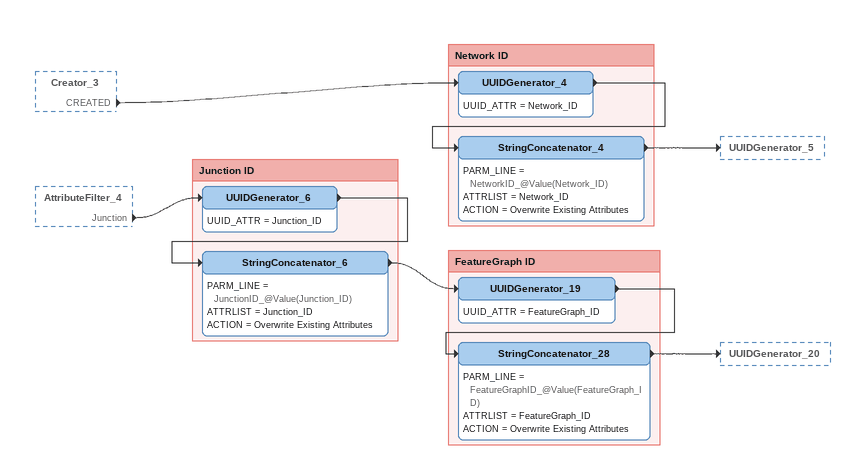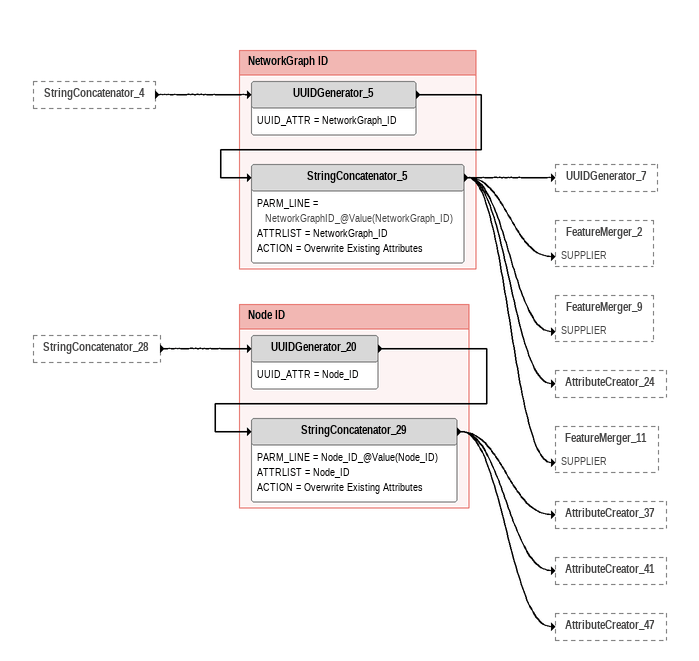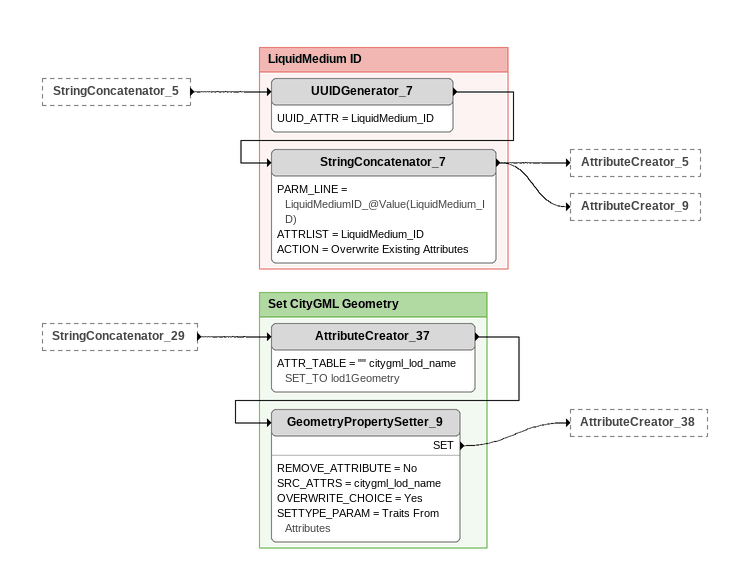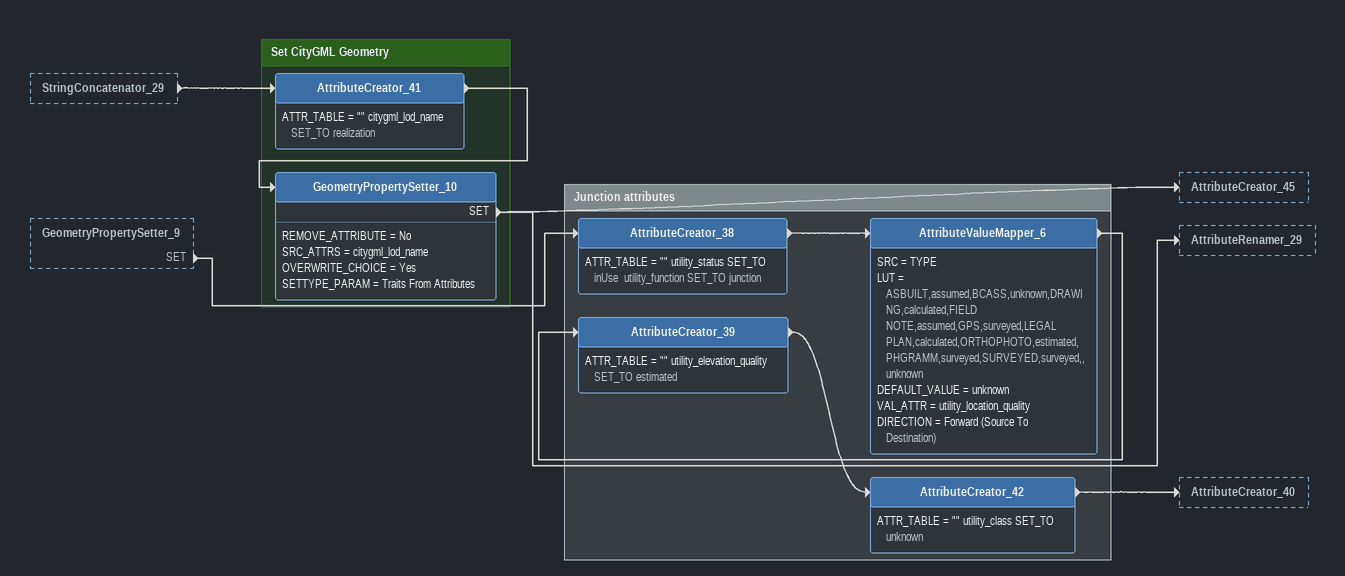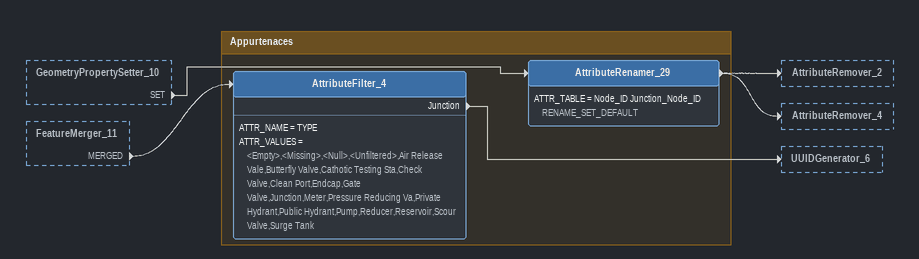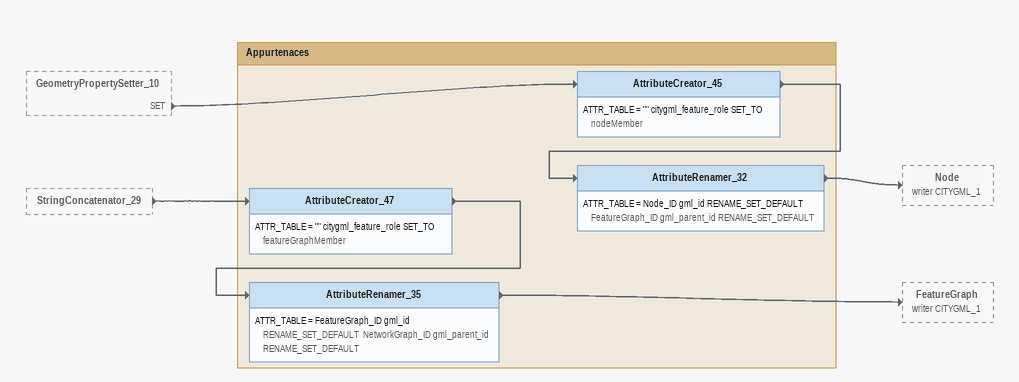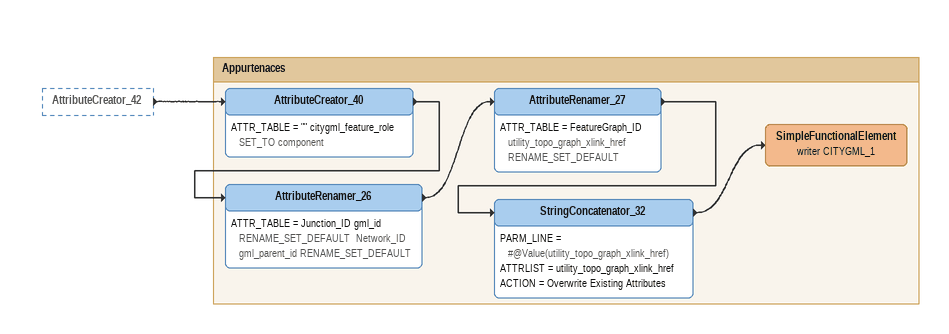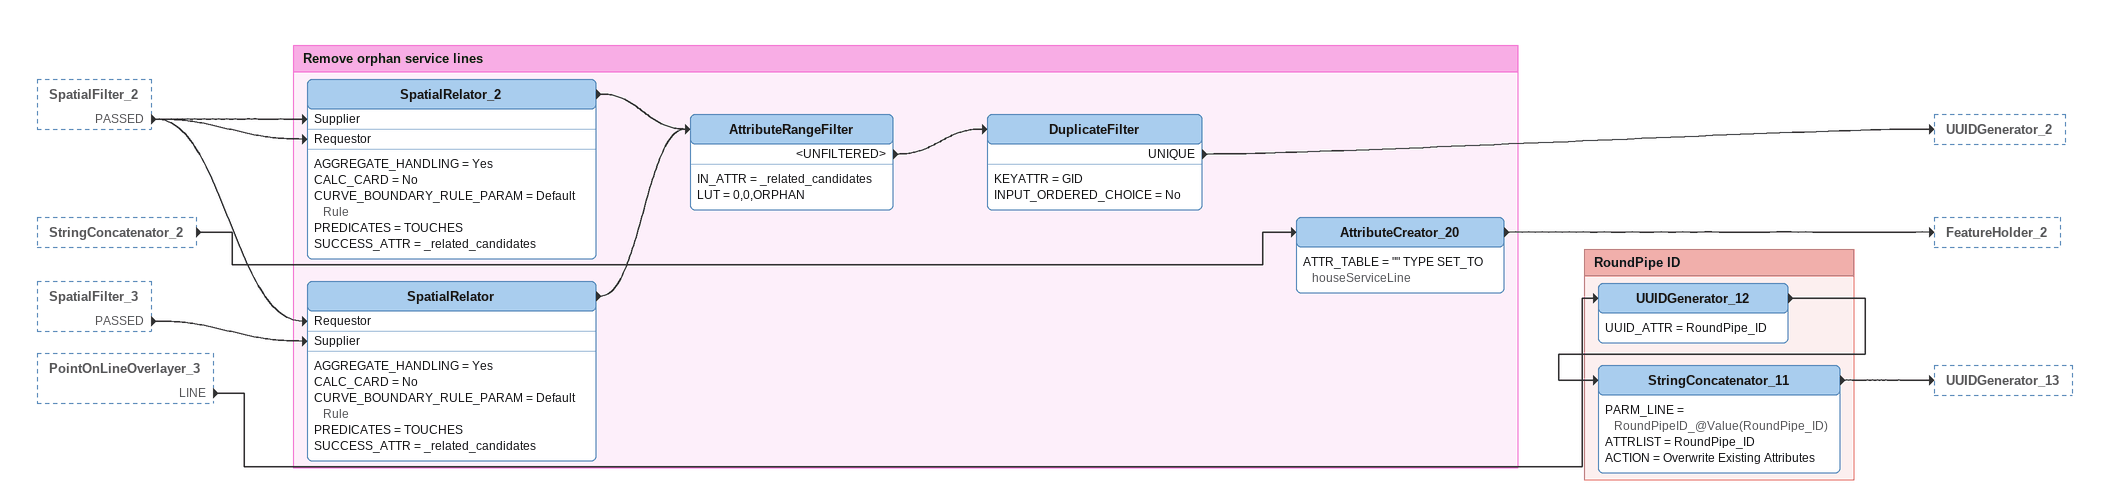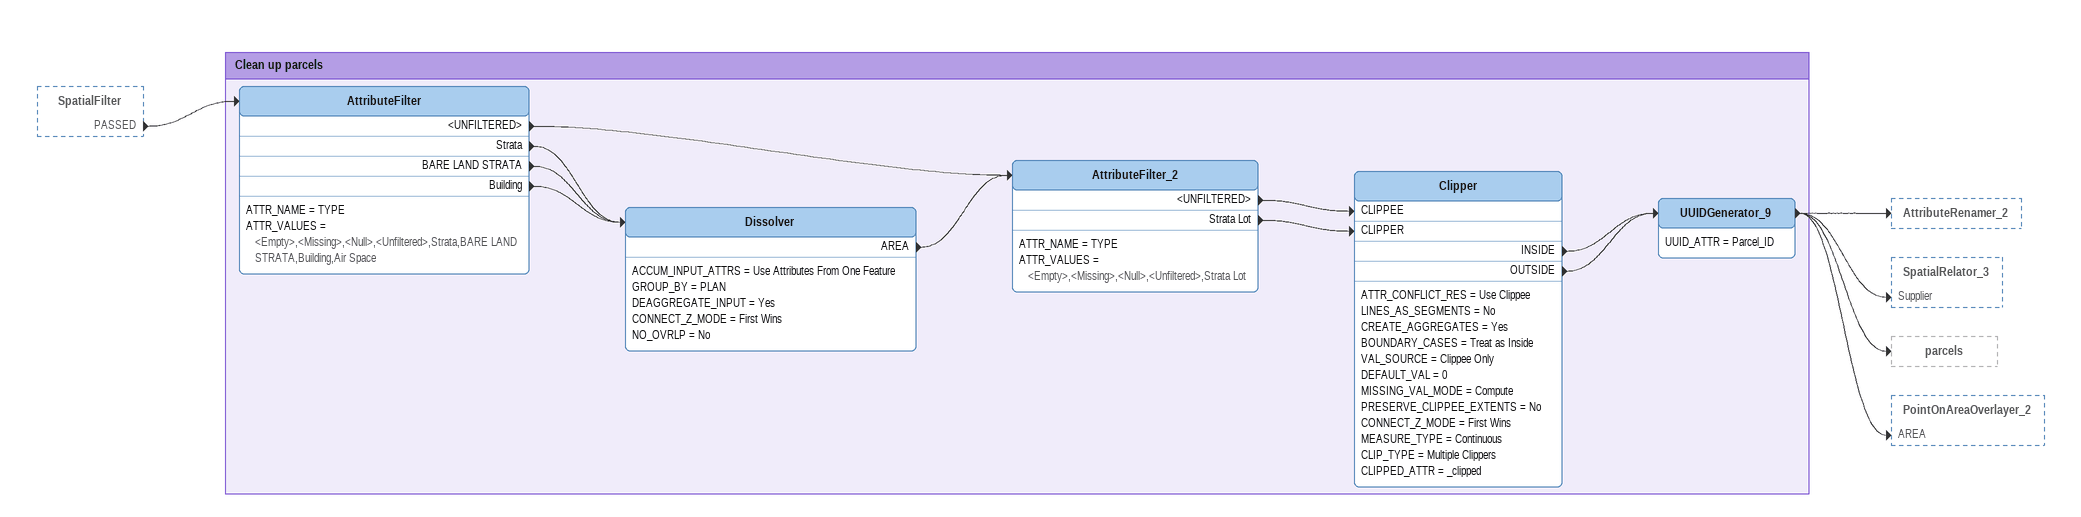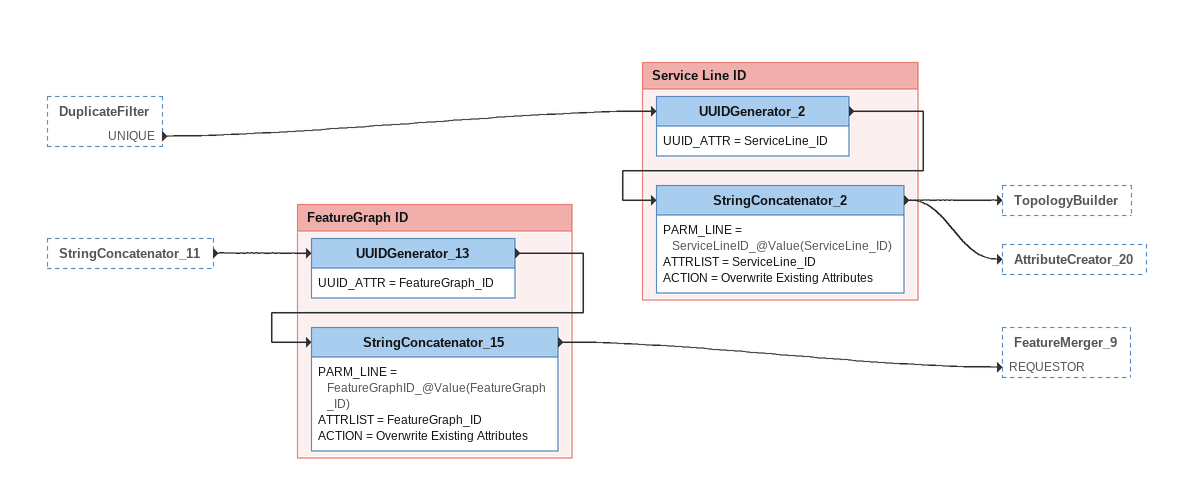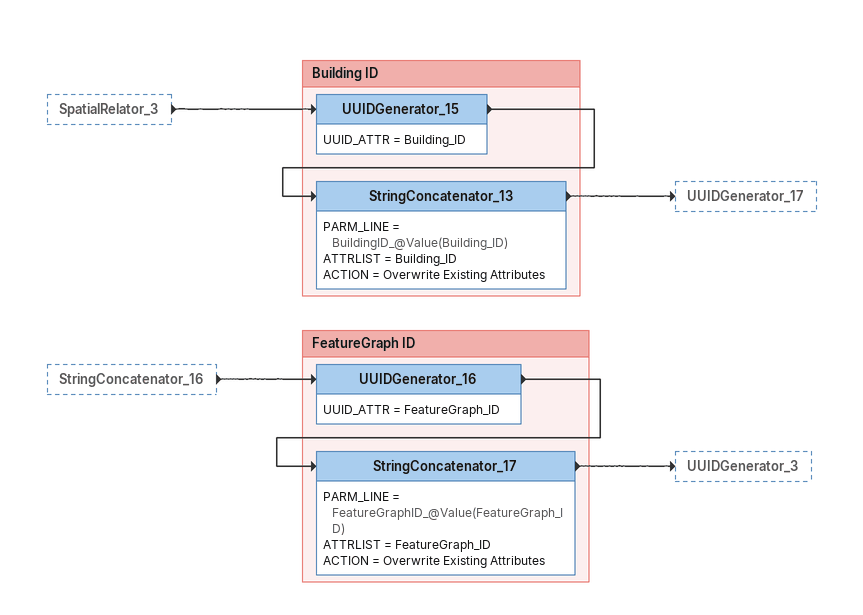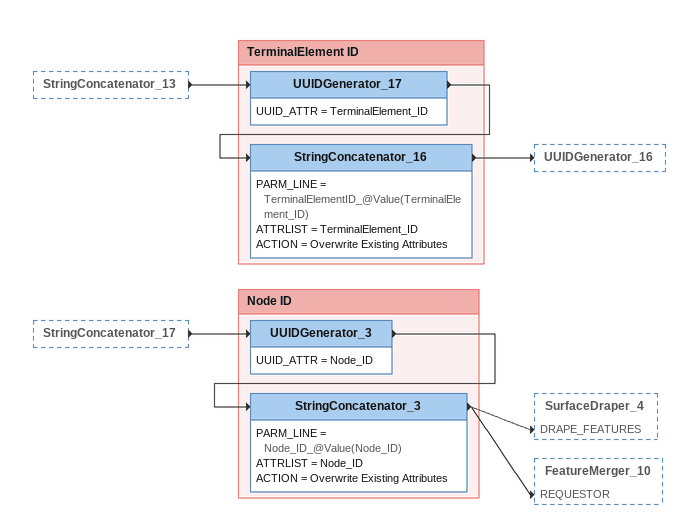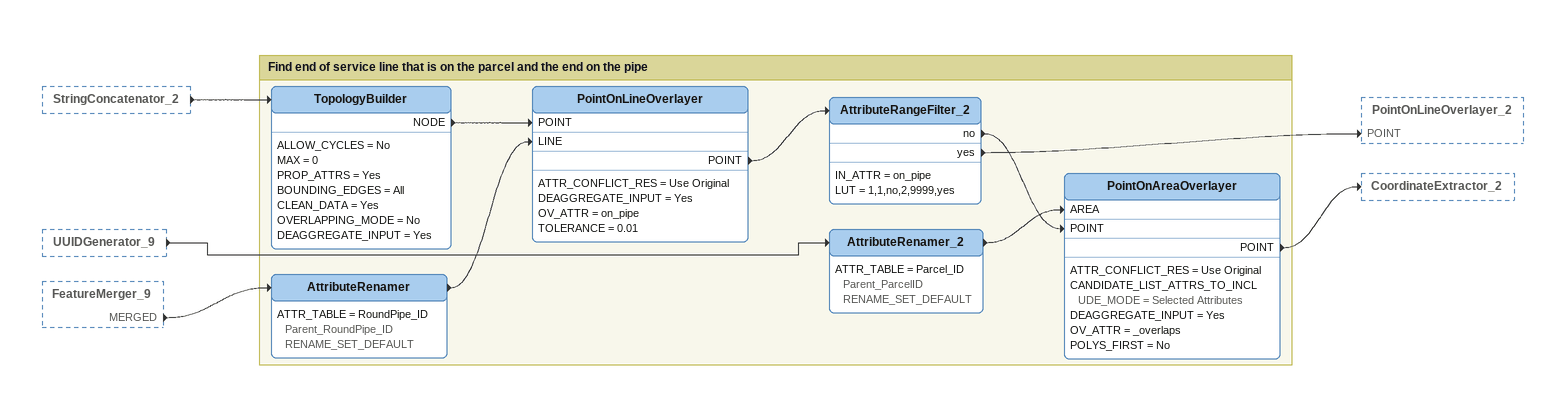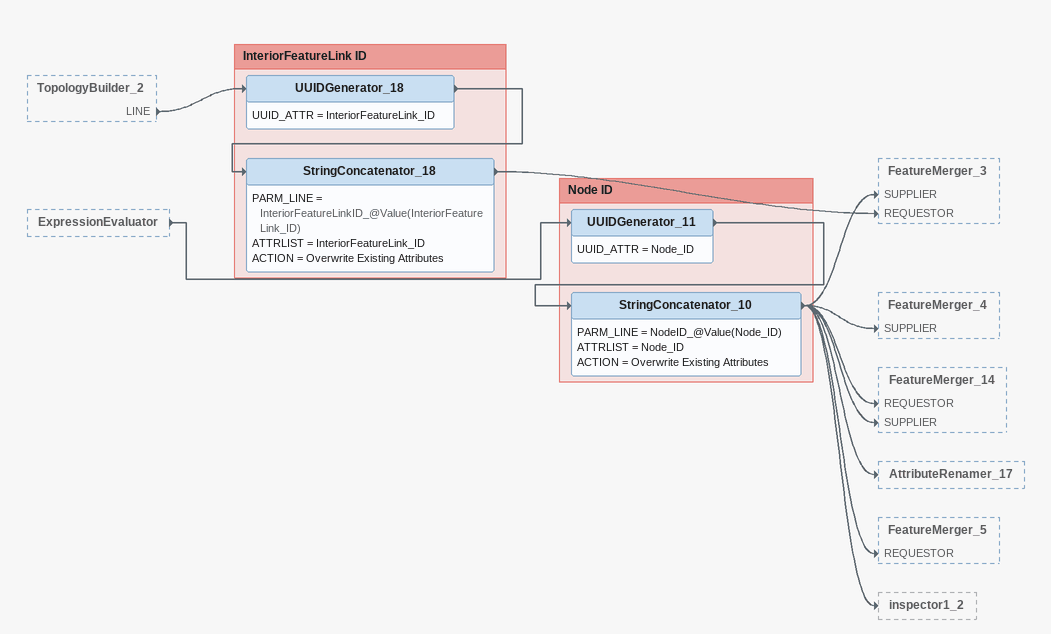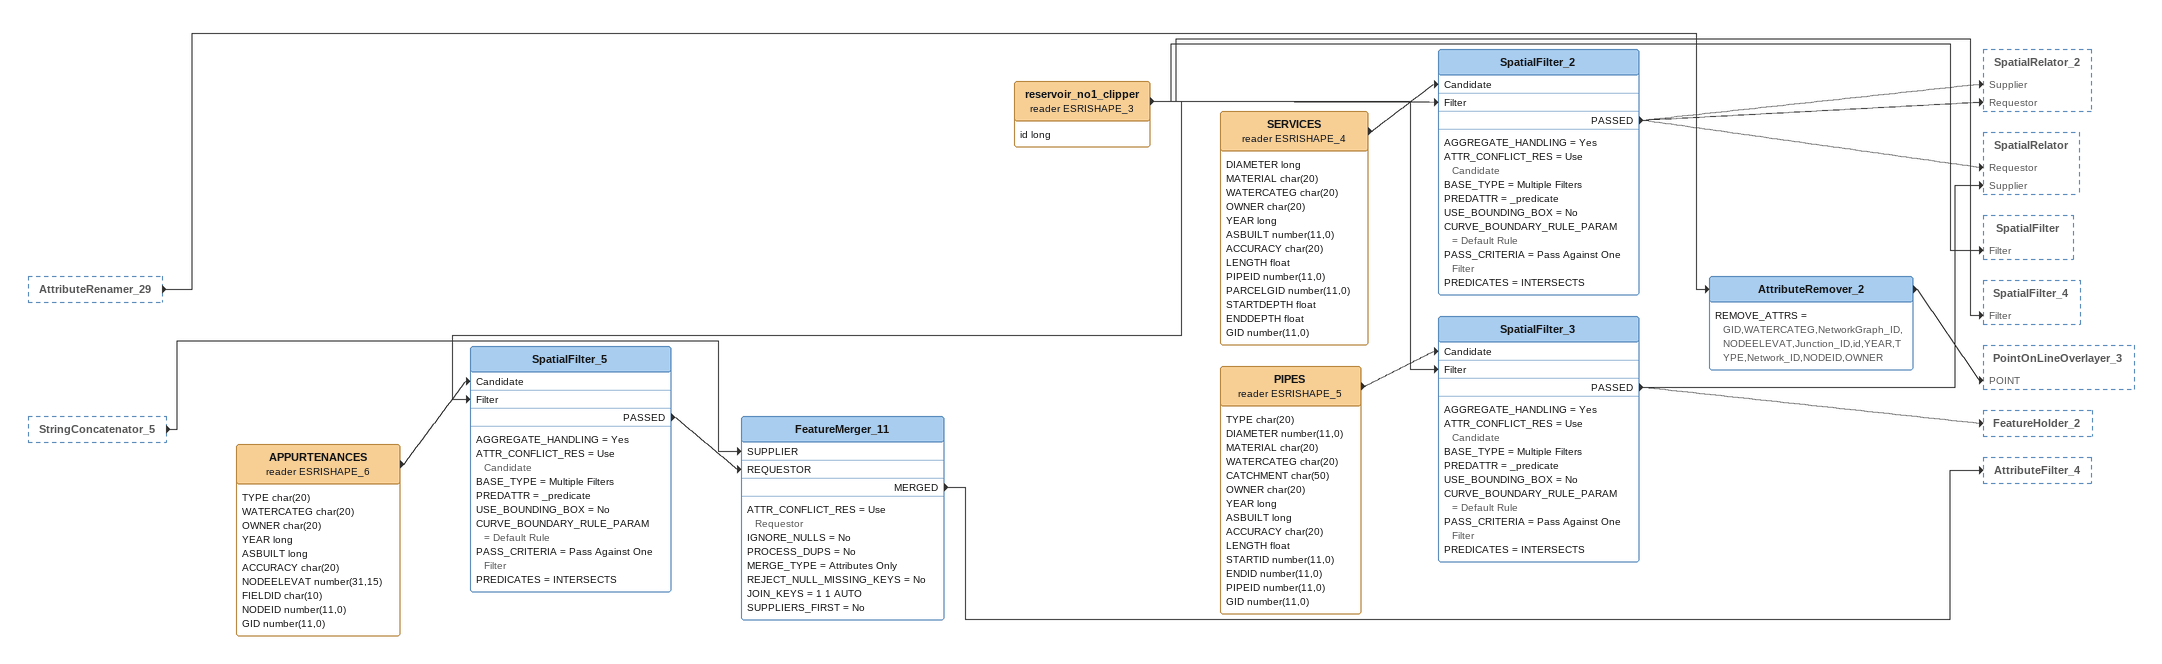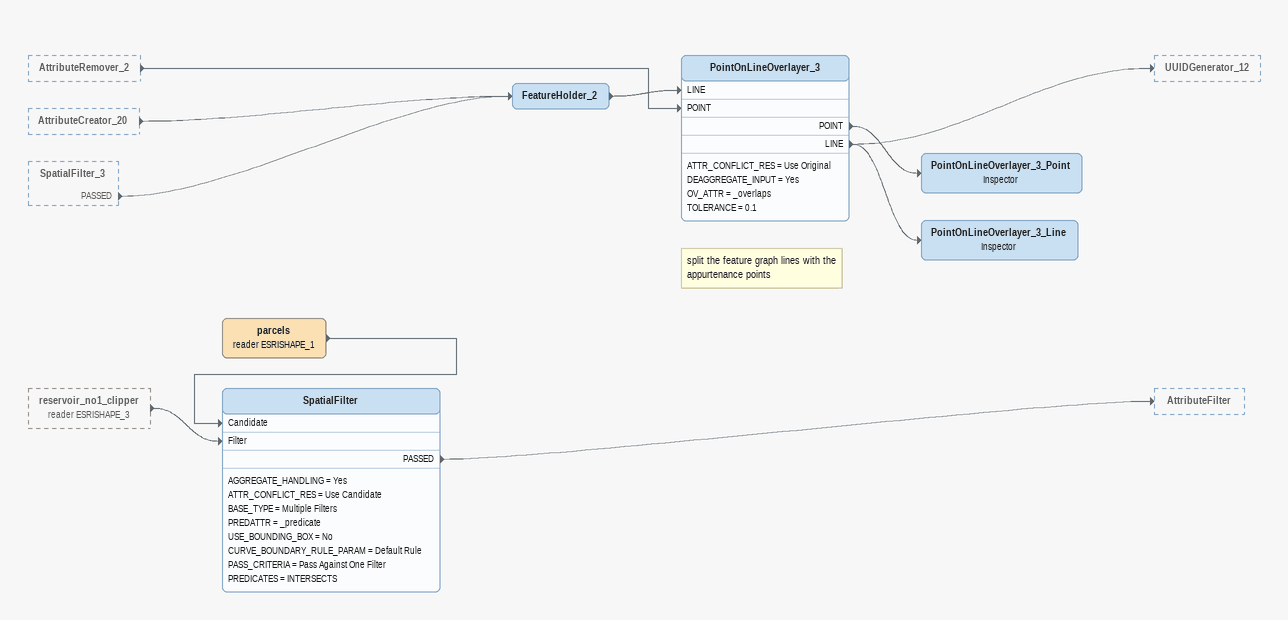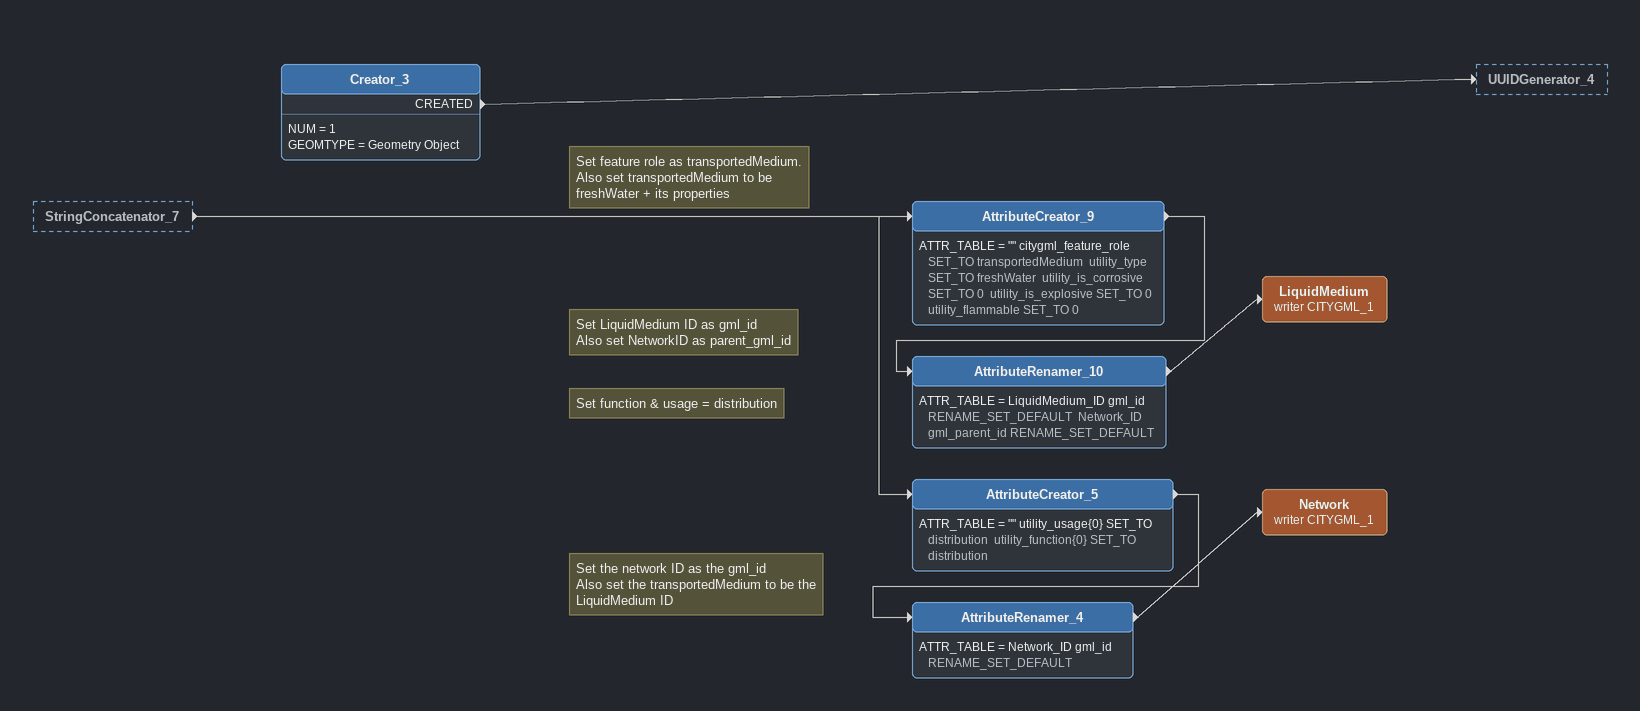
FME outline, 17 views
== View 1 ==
Creator_3 [outside]
    CREATED -> UUIDGenerator_4
AttributeFilter_4 [outside]
    Junction -> UUIDGenerator_6

Bookmark: Network ID
UUIDGenerator_4
    UUID_ATTR = Network_ID
    -> StringConcatenator_4
StringConcatenator_4
    PARM_LINE = NetworkID_@Value(Network_ID)
    ATTRLIST = Network_ID
    ACTION = Overwrite Existing Attributes
    -> UUIDGenerator_5

Bookmark: Junction ID
UUIDGenerator_6
    UUID_ATTR = Junction_ID
    -> StringConcatenator_6
StringConcatenator_6
    PARM_LINE = JunctionID_@Value(Junction_ID)
    ATTRLIST = Junction_ID
    ACTION = Overwrite Existing Attributes
    -> UUIDGenerator_19

Bookmark: FeatureGraph ID
UUIDGenerator_19
    UUID_ATTR = FeatureGraph_ID
    -> StringConcatenator_28
StringConcatenator_28
    PARM_LINE = FeatureGraphID_@Value(FeatureGraph_ID)
    ATTRLIST = FeatureGraph_ID
    ACTION = Overwrite Existing Attributes
    -> UUIDGenerator_20

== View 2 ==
StringConcatenator_4 [outside]
    -> UUIDGenerator_5
StringConcatenator_28 [outside]
    -> UUIDGenerator_20

Bookmark: NetworkGraph ID
UUIDGenerator_5
    UUID_ATTR = NetworkGraph_ID
    -> StringConcatenator_5
StringConcatenator_5
    PARM_LINE = NetworkGraphID_@Value(NetworkGraph_ID)
    ATTRLIST = NetworkGraph_ID
    ACTION = Overwrite Existing Attributes
    -> UUIDGenerator_7
    -> FeatureMerger_2 [SUPPLIER]
    -> FeatureMerger_9 [SUPPLIER]
    -> AttributeCreator_24
    -> FeatureMerger_11 [SUPPLIER]

Bookmark: Node ID
UUIDGenerator_20
    UUID_ATTR = Node_ID
    -> StringConcatenator_29
StringConcatenator_29
    PARM_LINE = Node_ID_@Value(Node_ID)
    ATTRLIST = Node_ID
    ACTION = Overwrite Existing Attributes
    -> AttributeCreator_37
    -> AttributeCreator_41
    -> AttributeCreator_47

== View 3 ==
StringConcatenator_5 [outside]
    -> UUIDGenerator_7
StringConcatenator_29 [outside]
    -> AttributeCreator_37

Bookmark: LiquidMedium ID
UUIDGenerator_7
    UUID_ATTR = LiquidMedium_ID
    -> StringConcatenator_7
StringConcatenator_7
    PARM_LINE = LiquidMediumID_@Value(LiquidMedium_ID)
    ATTRLIST = LiquidMedium_ID
    ACTION = Overwrite Existing Attributes
    -> AttributeCreator_5
    -> AttributeCreator_9

Bookmark: Set CityGML Geometry
AttributeCreator_37
    ATTR_TABLE = "" citygml_lod_name SET_TO lod1Geometry
    -> GeometryPropertySetter_9
GeometryPropertySetter_9
    REMOVE_ATTRIBUTE = No
    SRC_ATTRS = citygml_lod_name
    OVERWRITE_CHOICE = Yes
    SETTYPE_PARAM = Traits From Attributes
    SET -> AttributeCreator_38

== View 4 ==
StringConcatenator_29 [outside]
    -> AttributeCreator_41
GeometryPropertySetter_9 [outside]
    SET -> AttributeCreator_38

Bookmark: Set CityGML Geometry
AttributeCreator_41
    ATTR_TABLE = "" citygml_lod_name SET_TO realization
    -> GeometryPropertySetter_10
GeometryPropertySetter_10
    REMOVE_ATTRIBUTE = No
    SRC_ATTRS = citygml_lod_name
    OVERWRITE_CHOICE = Yes
    SETTYPE_PARAM = Traits From Attributes
    SET -> AttributeCreator_45
    SET -> AttributeRenamer_29

Bookmark: Junction attributes
AttributeCreator_38
    ATTR_TABLE = "" utility_status SET_TO inUse  utility_function SET_TO junction
    -> AttributeValueMapper_6
AttributeValueMapper_6
    SRC = TYPE
    LUT = ASBUILT,assumed,BCASS,unknown,DRAWING,calculated,FIELD NOTE,assumed,GPS,surveyed,LEGAL PLAN,calculated,ORTHOPHOTO,estimated,PHGRAMM,surveyed,SURVEYED,surveyed,,unknown
    DEFAULT_VALUE = unknown
    VAL_ATTR = utility_location_quality
    DIRECTION = Forward (Source To Destination)
    -> AttributeCreator_39
AttributeCreator_39
    ATTR_TABLE = "" utility_elevation_quality SET_TO estimated
    -> AttributeCreator_42
AttributeCreator_42
    ATTR_TABLE = "" utility_class SET_TO unknown
    -> AttributeCreator_40

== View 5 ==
GeometryPropertySetter_10 [outside]
    SET -> AttributeRenamer_29
FeatureMerger_11 [outside]
    MERGED -> AttributeFilter_4

Bookmark: Appurtenaces
AttributeFilter_4
    ATTR_NAME = TYPE
    ATTR_VALUES = <Empty>,<Missing>,<Null>,<Unfiltered>,Air Release Vale,Butterfly Valve,Cathotic Testing Sta,Check Valve,Clean Port,Endcap,Gate Valve,Junction,Meter,Pressure Reducing Va,Private Hydrant,Public Hydrant,Pump,Reducer,Reservoir,Scour Valve,Surge Tank
    Junction -> UUIDGenerator_6
AttributeRenamer_29
    ATTR_TABLE = Node_ID Junction_Node_ID RENAME_SET_DEFAULT
    -> AttributeRemover_2
    -> AttributeRemover_4

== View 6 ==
GeometryPropertySetter_10 [outside]
    SET -> AttributeCreator_45
StringConcatenator_29 [outside]
    -> AttributeCreator_47

Bookmark: Appurtenaces
AttributeCreator_45
    ATTR_TABLE = "" citygml_feature_role SET_TO nodeMember
    -> AttributeRenamer_32
AttributeRenamer_32
    ATTR_TABLE = Node_ID gml_id RENAME_SET_DEFAULT  FeatureGraph_ID gml_parent_id RENAME_SET_DEFAULT
    -> Node (writer CITYGML_1)
AttributeCreator_47
    ATTR_TABLE = "" citygml_feature_role SET_TO featureGraphMember
    -> AttributeRenamer_35
AttributeRenamer_35
    ATTR_TABLE = FeatureGraph_ID gml_id RENAME_SET_DEFAULT  NetworkGraph_ID gml_parent_id RENAME_SET_DEFAULT
    -> FeatureGraph (writer CITYGML_1)

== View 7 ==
AttributeCreator_42 [outside]
    -> AttributeCreator_40

Bookmark: Appurtenaces
AttributeCreator_40
    ATTR_TABLE = "" citygml_feature_role SET_TO component
    -> AttributeRenamer_26
AttributeRenamer_26
    ATTR_TABLE = Junction_ID gml_id RENAME_SET_DEFAULT  Network_ID gml_parent_id RENAME_SET_DEFAULT
    -> AttributeRenamer_27
AttributeRenamer_27
    ATTR_TABLE = FeatureGraph_ID utility_topo_graph_xlink_href RENAME_SET_DEFAULT
    -> StringConcatenator_32
StringConcatenator_32
    PARM_LINE = #@Value(utility_topo_graph_xlink_href)
    ATTRLIST = utility_topo_graph_xlink_href
    ACTION = Overwrite Existing Attributes
    -> SimpleFunctionalElement (writer CITYGML_1)
SimpleFunctionalElement (writer CITYGML_1)

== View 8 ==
SpatialFilter_2 [outside]
    PASSED -> SpatialRelator_2 [Supplier]
    PASSED -> SpatialRelator_2 [Requestor]
    PASSED -> SpatialRelator [Requestor]
StringConcatenator_2 [outside]
    -> AttributeCreator_20
SpatialFilter_3 [outside]
    PASSED -> SpatialRelator [Supplier]
PointOnLineOverlayer_3 [outside]
    LINE -> UUIDGenerator_12

Bookmark: Remove orphan service lines
SpatialRelator_2
    AGGREGATE_HANDLING = Yes
    CALC_CARD = No
    CURVE_BOUNDARY_RULE_PARAM = Default Rule
    PREDICATES = TOUCHES
    SUCCESS_ATTR = _related_candidates
    -> AttributeRangeFilter
SpatialRelator
    AGGREGATE_HANDLING = Yes
    CALC_CARD = No
    CURVE_BOUNDARY_RULE_PARAM = Default Rule
    PREDICATES = TOUCHES
    SUCCESS_ATTR = _related_candidates
    -> AttributeRangeFilter
AttributeRangeFilter
    IN_ATTR = _related_candidates
    LUT = 0,0,ORPHAN
    <UNFILTERED> -> DuplicateFilter
DuplicateFilter
    KEYATTR = GID
    INPUT_ORDERED_CHOICE = No
    UNIQUE -> UUIDGenerator_2
AttributeCreator_20
    ATTR_TABLE = "" TYPE SET_TO houseServiceLine
    -> FeatureHolder_2

Bookmark: RoundPipe ID
UUIDGenerator_12
    UUID_ATTR = RoundPipe_ID
    -> StringConcatenator_11
StringConcatenator_11
    PARM_LINE = RoundPipeID_@Value(RoundPipe_ID)
    ATTRLIST = RoundPipe_ID
    ACTION = Overwrite Existing Attributes
    -> UUIDGenerator_13

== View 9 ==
SpatialFilter [outside]
    PASSED -> AttributeFilter

Bookmark: Clean up parcels
AttributeFilter
    ATTR_NAME = TYPE
    ATTR_VALUES = <Empty>,<Missing>,<Null>,<Unfiltered>,Strata,BARE LAND STRATA,Building,Air Space
    <UNFILTERED> -> AttributeFilter_2
    Strata -> Dissolver
    BARE LAND STRATA -> Dissolver
    Building -> Dissolver
Dissolver
    ACCUM_INPUT_ATTRS = Use Attributes From One Feature
    GROUP_BY = PLAN
    DEAGGREGATE_INPUT = Yes
    CONNECT_Z_MODE = First Wins
    NO_OVRLP = No
    AREA -> AttributeFilter_2
AttributeFilter_2
    ATTR_NAME = TYPE
    ATTR_VALUES = <Empty>,<Missing>,<Null>,<Unfiltered>,Strata Lot
    <UNFILTERED> -> Clipper [CLIPPEE]
    Strata Lot -> Clipper [CLIPPER]
Clipper
    ATTR_CONFLICT_RES = Use Clippee
    LINES_AS_SEGMENTS = No
    CREATE_AGGREGATES = Yes
    BOUNDARY_CASES = Treat as Inside
    VAL_SOURCE = Clippee Only
    DEFAULT_VAL = 0
    MISSING_VAL_MODE = Compute
    PRESERVE_CLIPPEE_EXTENTS = No
    CONNECT_Z_MODE = First Wins
    MEASURE_TYPE = Continuous
    CLIP_TYPE = Multiple Clippers
    CLIPPED_ATTR = _clipped
    INSIDE -> UUIDGenerator_9
    OUTSIDE -> UUIDGenerator_9
UUIDGenerator_9
    UUID_ATTR = Parcel_ID
    -> AttributeRenamer_2
    -> SpatialRelator_3 [Supplier]
    -> parcels
    -> PointOnAreaOverlayer_2 [AREA]

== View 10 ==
DuplicateFilter [outside]
    UNIQUE -> UUIDGenerator_2
StringConcatenator_11 [outside]
    -> UUIDGenerator_13

Bookmark: Service Line ID
UUIDGenerator_2
    UUID_ATTR = ServiceLine_ID
    -> StringConcatenator_2
StringConcatenator_2
    PARM_LINE = ServiceLineID_@Value(ServiceLine_ID)
    ATTRLIST = ServiceLine_ID
    ACTION = Overwrite Existing Attributes
    -> TopologyBuilder
    -> AttributeCreator_20

Bookmark: FeatureGraph ID
UUIDGenerator_13
    UUID_ATTR = FeatureGraph_ID
    -> StringConcatenator_15
StringConcatenator_15
    PARM_LINE = FeatureGraphID_@Value(FeatureGraph_ID)
    ATTRLIST = FeatureGraph_ID
    ACTION = Overwrite Existing Attributes
    -> FeatureMerger_9 [REQUESTOR]

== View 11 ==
SpatialRelator_3 [outside]
    -> UUIDGenerator_15
StringConcatenator_16 [outside]
    -> UUIDGenerator_16

Bookmark: Building ID
UUIDGenerator_15
    UUID_ATTR = Building_ID
    -> StringConcatenator_13
StringConcatenator_13
    PARM_LINE = BuildingID_@Value(Building_ID)
    ATTRLIST = Building_ID
    ACTION = Overwrite Existing Attributes
    -> UUIDGenerator_17

Bookmark: FeatureGraph ID
UUIDGenerator_16
    UUID_ATTR = FeatureGraph_ID
    -> StringConcatenator_17
StringConcatenator_17
    PARM_LINE = FeatureGraphID_@Value(FeatureGraph_ID)
    ATTRLIST = FeatureGraph_ID
    ACTION = Overwrite Existing Attributes
    -> UUIDGenerator_3

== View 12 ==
StringConcatenator_13 [outside]
    -> UUIDGenerator_17
StringConcatenator_17 [outside]
    -> UUIDGenerator_3

Bookmark: TerminalElement ID
UUIDGenerator_17
    UUID_ATTR = TerminalElement_ID
    -> StringConcatenator_16
StringConcatenator_16
    PARM_LINE = TerminalElementID_@Value(TerminalElement_ID)
    ATTRLIST = TerminalElement_ID
    ACTION = Overwrite Existing Attributes
    -> UUIDGenerator_16

Bookmark: Node ID
UUIDGenerator_3
    UUID_ATTR = Node_ID
    -> StringConcatenator_3
StringConcatenator_3
    PARM_LINE = Node_ID_@Value(Node_ID)
    ATTRLIST = Node_ID
    ACTION = Overwrite Existing Attributes
    -> SurfaceDraper_4 [DRAPE_FEATURES]
    -> FeatureMerger_10 [REQUESTOR]

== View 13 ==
StringConcatenator_2 [outside]
    -> TopologyBuilder
UUIDGenerator_9 [outside]
    -> AttributeRenamer_2
FeatureMerger_9 [outside]
    MERGED -> AttributeRenamer

Bookmark: Find end of service line that is on the parcel and the end on the pipe
TopologyBuilder
    ALLOW_CYCLES = No
    MAX = 0
    PROP_ATTRS = Yes
    BOUNDING_EDGES = All
    CLEAN_DATA = Yes
    OVERLAPPING_MODE = No
    DEAGGREGATE_INPUT = Yes
    NODE -> PointOnLineOverlayer [POINT]
AttributeRenamer
    ATTR_TABLE = RoundPipe_ID Parent_RoundPipe_ID RENAME_SET_DEFAULT
    -> PointOnLineOverlayer [LINE]
PointOnLineOverlayer
    ATTR_CONFLICT_RES = Use Original
    DEAGGREGATE_INPUT = Yes
    OV_ATTR = on_pipe
    TOLERANCE = 0.01
    POINT -> AttributeRangeFilter_2
AttributeRangeFilter_2
    IN_ATTR = on_pipe
    LUT = 1,1,no,2,9999,yes
    no -> PointOnAreaOverlayer [POINT]
    yes -> PointOnLineOverlayer_2 [POINT]
AttributeRenamer_2
    ATTR_TABLE = Parcel_ID Parent_ParcelID RENAME_SET_DEFAULT
    -> PointOnAreaOverlayer [AREA]
PointOnAreaOverlayer
    ATTR_CONFLICT_RES = Use Original
    CANDIDATE_LIST_ATTRS_TO_INCLUDE_MODE = Selected Attributes
    DEAGGREGATE_INPUT = Yes
    OV_ATTR = _overlaps
    POLYS_FIRST = No
    POINT -> CoordinateExtractor_2

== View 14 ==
TopologyBuilder_2 [outside]
    LINE -> UUIDGenerator_18
ExpressionEvaluator [outside]
    -> UUIDGenerator_11

Bookmark: InteriorFeatureLink ID
UUIDGenerator_18
    UUID_ATTR = InteriorFeatureLink_ID
    -> StringConcatenator_18
StringConcatenator_18
    PARM_LINE = InteriorFeatureLinkID_@Value(InteriorFeatureLink_ID)
    ATTRLIST = InteriorFeatureLink_ID
    ACTION = Overwrite Existing Attributes
    -> FeatureMerger_3 [REQUESTOR]

Bookmark: Node ID
UUIDGenerator_11
    UUID_ATTR = Node_ID
    -> StringConcatenator_10
StringConcatenator_10
    PARM_LINE = NodeID_@Value(Node_ID)
    ATTRLIST = Node_ID
    ACTION = Overwrite Existing Attributes
    -> FeatureMerger_3 [SUPPLIER]
    -> FeatureMerger_4 [SUPPLIER]
    -> FeatureMerger_14 [REQUESTOR]
    -> FeatureMerger_14 [SUPPLIER]
    -> AttributeRenamer_17
    -> FeatureMerger_5 [REQUESTOR]
    -> inspector1_2

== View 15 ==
AttributeRenamer_29 [outside]
    -> AttributeRemover_2
StringConcatenator_5 [outside]
    -> FeatureMerger_11 [SUPPLIER]
APPURTENANCES (reader ESRISHAPE_6)
    attributes: TYPE char(20), WATERCATEG char(20), OWNER char(20), YEAR long, ASBUILT long, ACCURACY char(20), NODEELEVAT number(31,15), FIELDID char(10), NODEID number(11,0), GID number(11,0)
    -> SpatialFilter_5 [Candidate]
reservoir_no1_clipper (reader ESRISHAPE_3)
    attributes: id long
    -> SpatialFilter_3 [Filter]
    -> SpatialFilter_2 [Filter]
    -> SpatialFilter [Filter]
    -> SpatialFilter_4 [Filter]
    -> SpatialFilter_5 [Filter]
SpatialFilter_5
    AGGREGATE_HANDLING = Yes
    ATTR_CONFLICT_RES = Use Candidate
    BASE_TYPE = Multiple Filters
    PREDATTR = _predicate
    USE_BOUNDING_BOX = No
    CURVE_BOUNDARY_RULE_PARAM = Default Rule
    PASS_CRITERIA = Pass Against One Filter
    PREDICATES = INTERSECTS
    PASSED -> FeatureMerger_11 [REQUESTOR]
FeatureMerger_11
    ATTR_CONFLICT_RES = Use Requestor
    IGNORE_NULLS = No
    PROCESS_DUPS = No
    MERGE_TYPE = Attributes Only
    REJECT_NULL_MISSING_KEYS = No
    JOIN_KEYS = 1 1 AUTO
    SUPPLIERS_FIRST = No
    MERGED -> AttributeFilter_4
AttributeRemover_2
    REMOVE_ATTRS = GID,WATERCATEG,NetworkGraph_ID,NODEELEVAT,Junction_ID,id,YEAR,TYPE,Network_ID,NODEID,OWNER
    -> PointOnLineOverlayer_3 [POINT]
PIPES (reader ESRISHAPE_5)
    attributes: TYPE char(20), DIAMETER number(11,0), MATERIAL char(20), WATERCATEG char(20), CATCHMENT char(50), OWNER char(20), YEAR long, ASBUILT long, ACCURACY char(20), LENGTH float, STARTID number(11,0), ENDID number(11,0), PIPEID number(11,0), GID number(11,0)
    -> SpatialFilter_3 [Candidate]
SpatialFilter_3
    AGGREGATE_HANDLING = Yes
    ATTR_CONFLICT_RES = Use Candidate
    BASE_TYPE = Multiple Filters
    PREDATTR = _predicate
    USE_BOUNDING_BOX = No
    CURVE_BOUNDARY_RULE_PARAM = Default Rule
    PASS_CRITERIA = Pass Against One Filter
    PREDICATES = INTERSECTS
    PASSED -> FeatureHolder_2
    PASSED -> SpatialRelator [Supplier]
SERVICES (reader ESRISHAPE_4)
    attributes: DIAMETER long, MATERIAL char(20), WATERCATEG char(20), OWNER char(20), YEAR long, ASBUILT number(11,0), ACCURACY char(20), LENGTH float, PIPEID number(11,0), PARCELGID number(11,0), STARTDEPTH float, ENDDEPTH float, GID number(11,0)
    -> SpatialFilter_2 [Candidate]
SpatialFilter_2
    AGGREGATE_HANDLING = Yes
    ATTR_CONFLICT_RES = Use Candidate
    BASE_TYPE = Multiple Filters
    PREDATTR = _predicate
    USE_BOUNDING_BOX = No
    CURVE_BOUNDARY_RULE_PARAM = Default Rule
    PASS_CRITERIA = Pass Against One Filter
    PREDICATES = INTERSECTS
    PASSED -> SpatialRelator_2 [Supplier]
    PASSED -> SpatialRelator_2 [Requestor]
    PASSED -> SpatialRelator [Requestor]

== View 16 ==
AttributeRemover_2 [outside]
    -> PointOnLineOverlayer_3 [POINT]
AttributeCreator_20 [outside]
    -> FeatureHolder_2
SpatialFilter_3 [outside]
    PASSED -> FeatureHolder_2
reservoir_no1_clipper (reader ESRISHAPE_3) [outside]
    -> SpatialFilter [Filter]
FeatureHolder_2
    -> PointOnLineOverlayer_3 [LINE]
Note: split the feature graph lines with the / appurtenance points
PointOnLineOverlayer_3
    ATTR_CONFLICT_RES = Use Original
    DEAGGREGATE_INPUT = Yes
    OV_ATTR = _overlaps
    TOLERANCE = 0.1
    POINT -> PointOnLineOverlayer_3_Point
    LINE -> UUIDGenerator_12
    LINE -> PointOnLineOverlayer_3_Line
PointOnLineOverlayer_3_Point: Inspector
PointOnLineOverlayer_3_Line: Inspector
parcels (reader ESRISHAPE_1)
    -> SpatialFilter [Candidate]
SpatialFilter
    AGGREGATE_HANDLING = Yes
    ATTR_CONFLICT_RES = Use Candidate
    BASE_TYPE = Multiple Filters
    PREDATTR = _predicate
    USE_BOUNDING_BOX = No
    CURVE_BOUNDARY_RULE_PARAM = Default Rule
    PASS_CRITERIA = Pass Against One Filter
    PREDICATES = INTERSECTS
    PASSED -> AttributeFilter

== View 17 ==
StringConcatenator_7 [outside]
    -> AttributeCreator_5
    -> AttributeCreator_9
Creator_3
    NUM = 1
    GEOMTYPE = Geometry Object
    CREATED -> UUIDGenerator_4
Note: Set feature role as transportedMedium. / Also set transportedMedium to be freshWater + its properties
AttributeCreator_9
    ATTR_TABLE = "" citygml_feature_role SET_TO transportedMedium  utility_type SET_TO freshWater  utility_is_corrosive SET_TO 0  utility_is_explosive SET_TO 0  utility_flammable SET_TO 0
    -> AttributeRenamer_10
Note: Set LiquidMedium ID as gml_id / Also set NetworkID as parent_gml_id
AttributeRenamer_10
    ATTR_TABLE = LiquidMedium_ID gml_id RENAME_SET_DEFAULT  Network_ID gml_parent_id RENAME_SET_DEFAULT
    -> LiquidMedium (writer CITYGML_1)
LiquidMedium (writer CITYGML_1)
Note: Set function & usage = distribution
AttributeCreator_5
    ATTR_TABLE = "" utility_usage{0} SET_TO distribution  utility_function{0} SET_TO distribution
    -> AttributeRenamer_4
Note: Set the network ID as the gml_id / Also set the transportedMedium to be the LiquidMedium ID
AttributeRenamer_4
    ATTR_TABLE = Network_ID gml_id RENAME_SET_DEFAULT
    -> Network (writer CITYGML_1)
Network (writer CITYGML_1)
